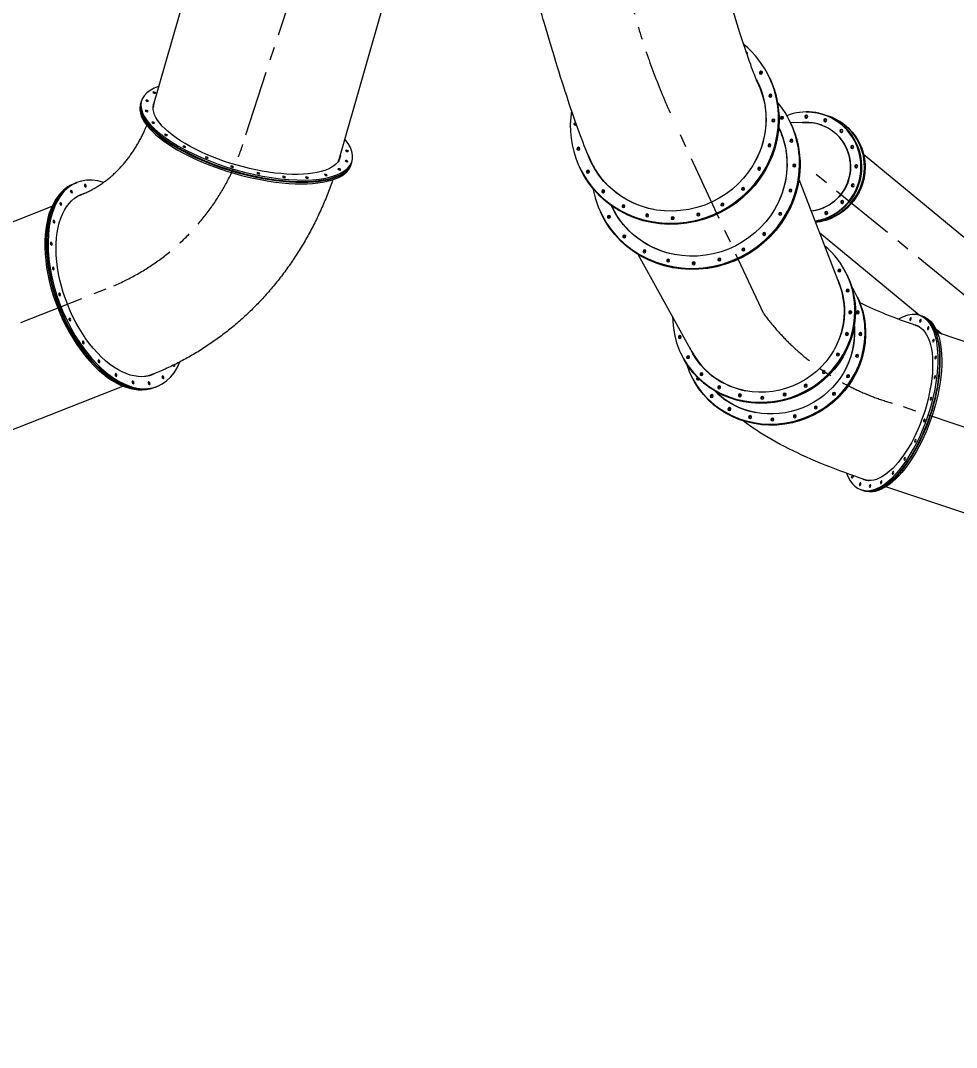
# Model space of a CAD drawing. Header units: inches. Extents: x -350577 to -266477, y -437959 to -377535.
# Drawn here: x -333946 to -329497, y -416362 to -411483 of the extents above; entities that cross this region are included whole.
import ezdxf

# ---------------------------------------------------------------- set-up
doc = ezdxf.new("R2010")
doc.units = ezdxf.units.IN
doc.header["$MEASUREMENT"] = 0
doc.linetypes.add('CENTER', pattern=[2, 1.25, -0.25, 0.25, -0.25])
doc.layers.add('CENTER       (itatec)', color=4, linetype='CENTER', lineweight=9)
doc.layers.add('ORGINAL (itatec)', color=3, linetype='Continuous', lineweight=9)
doc.styles.add('Geniso', font='geniso.shx', dxfattribs={"oblique": 15})
doc.dimstyles.new('scale 1b100', dxfattribs={"dimscale": 100, "dimtxt": 3, "dimasz": 2.5, "dimexe": 1, "dimexo": 1, "dimgap": 1, "dimtad": 1, "dimdec": 0, "dimzin": 0, "dimdsep": 46, "dimtxsty": 'Geniso', "dimcen": 0, "dimclrd": 1, "dimclre": 1, "dimclrt": 7, "dimadec": 0, "dimazin": 0, "dimtfac": 1, "dimtdec": 0, "dimtmove": 0, "dimatfit": 3, "dimfxl": 0.75, "dimtolj": 1, "dimtzin": 0, "dimarcsym": 0})

# ---------------------------------------------------------------- blocks, each defined once
blk = doc.blocks.new('*D32')
at = {"layer": 'Defpoints', "color": 0, "transparency": 16777216}
for p in [(-331896.3, -404294), (-322053.8, -404305.8), (-322053.8, -411835.7)]:
    blk.add_point(p, dxfattribs=at)
at = {"layer": 'ORGINAL (itatec)', "color": 1, "lineweight": -2, "transparency": 16777216}
for p, q in [((-322053.8, -411735.7), (-322053.8, -404205.8)), ((-331646.3, -404305.8), (-322303.8, -404305.8)), ((-331896.3, -404394), (-331896.3, -404405.8))]:
    blk.add_line(p, q, dxfattribs=at)
at = {"layer": 'ORGINAL (itatec)', "color": 1, "transparency": 16777216}
for points in [[(-331646.3, -404264.2), (-331646.3, -404347.5), (-331896.3, -404305.8)], [(-322303.8, -404264.2), (-322303.8, -404347.5), (-322053.8, -404305.8)]]:
    blk.add_solid(points, dxfattribs=at)
at = {"layer": 'ORGINAL (itatec)', "color": 7, "transparency": 16777216, "insert": (-326975, -404055.7), "char_height": 300, "attachment_point": 5, "style": 'Geniso'}
blk.add_mtext('\\A1;9842', dxfattribs=at)
blk = doc.blocks.new('*D33')
at = {"layer": 'Defpoints', "color": 0, "transparency": 16777216}
for p in [(-345505.2, -404305.8), (-331896.3, -404294), (-345505.2, -416275.9)]:
    blk.add_point(p, dxfattribs=at)
at = {"layer": 'ORGINAL (itatec)', "color": 1, "lineweight": -2, "transparency": 16777216}
for p, q in [((-345505.2, -416175.9), (-345505.2, -404205.8)), ((-332146.3, -404305.8), (-345255.2, -404305.8)), ((-331896.3, -404394), (-331896.3, -404405.8))]:
    blk.add_line(p, q, dxfattribs=at)
at = {"layer": 'ORGINAL (itatec)', "color": 1, "transparency": 16777216}
for points in [[(-345255.2, -404264.2), (-345255.2, -404347.5), (-345505.2, -404305.8)], [(-332146.3, -404264.2), (-332146.3, -404347.5), (-331896.3, -404305.8)]]:
    blk.add_solid(points, dxfattribs=at)
at = {"layer": 'ORGINAL (itatec)', "color": 7, "transparency": 16777216, "insert": (-338700.7, -404055.8), "char_height": 300, "attachment_point": 5, "style": 'Geniso'}
blk.add_mtext('\\A1;13609', dxfattribs=at)

msp = doc.modelspace()

# ---------------------------------------------------------------- linework, layer by layer
at = {"layer": 'CENTER       (itatec)', "ltscale": 250}
for points in [[(-322053.8, -413045.7), (-323898.2, -414879.7, -0.283227), (-324591.6, -415042.5), (-329801, -413301.1, -0.165199), (-330412.7, -412876.2), (-330834.8, -411971.3, -0.063159), (-331098.8, -411148.3), (-331896.3, -409035.5), (-331896.3, -404294)], [(-333501.9, -412742.7, 0.228735), (-332875.2, -412025.3), (-331896.3, -409035.5)], [(-342155.6, -423175.9), (-339934.4, -415558.3), (-339934.4, -415558.3, -0.284093), (-339527.4, -415117.4), (-333501.9, -412742.7)]]:
    msp.add_lwpolyline(points, format="xyb", dxfattribs=at)
msp.add_lwpolyline([(-328789.3, -413098.5), (-329436.8, -412806.8), (-330207, -412177.8)], dxfattribs=at)
at = {"layer": 'ORGINAL (itatec)'}
for p, q in [((-333313.1, -411885.3), (-332855.6, -410284)), ((-332429.2, -412136.7), (-331972, -410536.4)), ((-330428.5, -411806.3), (-330438.4, -411785)), ((-330385.1, -411754.9), (-330384.1, -411757.1)), ((-330383.6, -411758.2), (-330382.6, -411760.3)), ((-333375.7, -411882.4), (-333373.7, -411875.2)), ((-333372.6, -411871.6), (-333370.6, -411864.5)), ((-330211, -411916.8), (-330209.5, -411916.8)), ((-330208.8, -411916.8), (-330207.4, -411916.8)), ((-330339.9, -411996), (-330341.4, -411992.8)), ((-330209.6, -411967.8), (-330285.4, -411968.7)), ((-330285.2, -411969.2), (-330284.2, -411971.3)), ((-330283.7, -411972.4), (-330282.6, -411974.6)), ((-330025.4, -411981.3), (-330024.1, -411982.3)), ((-330023.5, -411982.9), (-330022.2, -411983.9)), ((-330321.2, -412041.5), (-330327.8, -412024.2)), ((-329302.9, -412645), (-329937.8, -412119.9)), ((-332374.7, -412168.3), (-332372.7, -412161.2)), ((-332371.7, -412157.6), (-332369.6, -412150.4)), ((-331289.5, -412176.8), (-331288.5, -412179)), ((-331288, -412180.1), (-331287, -412182.3)), ((-331222.3, -412176.7), (-331232.2, -412155.4)), ((-330268.2, -412178.5), (-330270.2, -412173.3)), ((-330053, -412736.1), (-330245.1, -412238.4)), ((-333692.8, -412258.5), (-333686.6, -412256.1)), ((-333683.5, -412254.8), (-333677.3, -412252.4)), ((-333670.5, -412315.3), (-333667.4, -412314.1)), ((-336428, -413402.6), (-333796.1, -412364.8)), ((-331133.8, -412366.4), (-331135.3, -412363.2)), ((-331189.6, -412391.1), (-331188.6, -412393.3)), ((-331188.1, -412394.3), (-331187.1, -412396.5)), ((-331111.1, -412410), (-331120, -412393.8)), ((-329674.6, -412882.7), (-330147.3, -412491.7)), ((-330751.1, -413061.8), (-331009, -412594.7)), ((-330051.6, -412737), (-330057.3, -412724.9)), ((-330016.6, -412691.4), (-330015.6, -412693.6)), ((-330015.1, -412694.7), (-330014.1, -412696.8)), ((-329968.3, -412794.9), (-329967.3, -412797.1)), ((-329966.8, -412798.2), (-329965.8, -412800.3)), ((-329672.7, -412883.3), (-329665.9, -412885.5)), ((-329662.5, -412886.7), (-329655.7, -412889)), ((-329570.6, -412968.6), (-329594.3, -412949.1)), ((-328594.9, -413297.3), (-329587.1, -412965.6)), ((-330808.7, -413060.9), (-330807.7, -413063.1)), ((-330807.2, -413064.2), (-330806.1, -413066.3)), ((-330751.2, -413063.4), (-330756.9, -413051.3)), ((-333333.4, -413170.2), (-333330.7, -413169.1)), ((-330760.4, -413164.4), (-330759.4, -413166.6)), ((-330758.9, -413167.7), (-330757.8, -413169.9)), ((-336091.2, -414257.7), (-333459, -413219.7)), ((-333310.9, -413226.9), (-333304.7, -413224.5)), ((-333301.6, -413223.3), (-333295.4, -413220.8)), ((-328839.7, -414029.5), (-329831.8, -413697.8)), ((-329949.8, -413712.2), (-329943, -413714.5)), ((-329939.6, -413715.6), (-329932.7, -413717.9))]:
    msp.add_line(p, q, dxfattribs=at)
for centre, major_axis, ratio, start_param, end_param in [((-330837.3, -411965.9), (452.2, 211), 0.954186, -0.436523, 0.424162), ((-330498, -411639.6), (6.34, 2.96), 0.954186, 0.180162, 0.788991), ((-330496.5, -411642.9), (-6.34, -2.96), 0.954186, -2.677098, -2.283364), ((-330425, -411732.8), (6.34, 2.96), 0.954186, 0.180162, 2.961431), ((-330423.5, -411736), (-6.34, -2.96), 0.954186, -2.677098, -0.464495), ((-332870.1, -412007.5), (-500.5, 143), 0.368216, -0.488997, 3.63059), ((-330836.3, -411968), (397.8, 185.6), 0.954186, 0.002857, 0.047559), ((-330834.8, -411971.3), (397.8, 185.6), 0.954186, 0.007143, 0.051408), ((-330835.3, -411970.2), (396.9, 185.2), 0.954186, 0, 0.004296), ((-330835.3, -411970.2), (396.9, 185.2), 0.954186, -0.195046, 0), ((-330737.4, -412180.1), (-452.2, -211), 0.954186, -2.645642, -2.641954), ((-330835.8, -411969.1), (452.2, 211), 0.954186, -0.436523, 0.001257), ((-330380.1, -411841.9), (6.34, 2.96), 0.954186, 0.180162, 2.961431), ((-330378.6, -411845.2), (-6.34, -2.96), 0.954186, -2.677098, -0.464495), ((-330737.4, -412180.1), (452.2, 211), 0.954186, 0.328646, 0.336261), ((-332875.2, -412025.3), (-500.5, 143), 0.368216, 0, 3.141593), ((-332872.2, -412014.6), (-500.5, 143), 0.368216, 0, 3.141593), ((-332873.2, -412018.2), (-500.5, 143), 0.368216, -0.009702, 3.151295), ((-332871.1, -412011), (-442, 125.6), 0.371662, -0.000514, 0.070827), ((-332874.2, -412021.8), (-442, 125.6), 0.371662, -0.033185, -0.022034), ((-330737.4, -412180.1), (452.2, 211), 0.954186, -0.436523, 0.244412), ((-330837.3, -411965.9), (-452.2, -211), 0.954186, -0.570875, 2.70507), ((-330325.1, -411947), (6.34, 2.96), 0.954186, 0.180162, 2.961431), ((-330323.6, -411950.3), (-6.34, -2.96), 0.954186, -2.677098, -0.464495), ((-330207.7, -412177.8), (3.3, -261), 0.983733, -2.695317, -2.657252), ((-330207.7, -412177.8), (-3.3, 261), 0.983733, -1.571435, 0.366422), ((-330209.1, -411939.3), (-0.09, 7), 0.983733, 0.104537, 3.037056), ((-330206.9, -411939.3), (-0.09, 7), 0.983733, 0.263919, 2.877674), ((-330205.5, -412177.8), (-3.3, 261), 0.983733, -1.571435, 0.001399), ((-330119.1, -411956.4), (-0.09, 7), 0.983733, 0.104537, 3.037056), ((-330117, -411956.3), (-0.09, 7), 0.983733, 0.263919, 2.877674), ((-330191.7, -412182.4), (166.3, 201.1), 0.979025, -0.879771, 0.360142), ((-331306.4, -411976.4), (-6.34, -2.96), 0.954186, -2.045587, -0.180162), ((-331304.9, -411979.6), (-6.34, -2.96), 0.954186, -1.993077, -0.464495), ((-330835.8, -411969.1), (-452.2, -211), 0.954186, -0.001257, 2.70507), ((-330366.2, -411959.7), (6.34, 2.96), 0.954186, 0.180162, 2.961431), ((-330364.7, -411963), (-6.34, -2.96), 0.954186, -2.677098, -0.464495), ((-330736.4, -412182.3), (397.8, 185.6), 0.954186, 0.002857, 0.015221), ((-330734.9, -412185.5), (397.8, 185.6), 0.954186, 0.007143, 0.023498), ((-330735.9, -412183.4), (452.2, 211), 0.954186, -0.436523, 0.001257), ((-330206.2, -412177.8), (-2.7, 211), 0.983733, 0.003462, 0.097397), ((-330204.1, -412177.7), (-2.7, 211), 0.983733, 0.008654, 0.097397), ((-330207, -412177.8), (-2.6, 210), 0.983733, -0.691663, 0), ((-330204.8, -412177.8), (-2.6, 210), 0.983733, -0.3428, 0.005217), ((-330189.8, -412184), (166.3, 201.1), 0.979025, -0.879771, 0.001595), ((-330207, -412177.8), (2.6, -210), 0.983733, 0.080112, 2.449929), ((-330042.4, -412007.2), (-0.09, 7), 0.983733, 0.104537, 3.037056), ((-330040.2, -412007.1), (-0.09, 7), 0.983733, 0.263919, 2.877674), ((-331292.6, -412094.1), (6.34, 2.96), 0.954186, 0.180162, 2.961431), ((-331291.1, -412097.4), (-6.34, -2.96), 0.954186, -2.677098, -0.464495), ((-330384.4, -412078.1), (6.34, 2.96), 0.954186, 0.180162, 2.961431), ((-330382.9, -412081.3), (-6.34, -2.96), 0.954186, -2.677098, -0.464495), ((-330280.1, -412056.2), (6.34, 2.96), 0.954186, 0.180162, 2.961431), ((-330278.6, -412059.4), (-6.34, -2.96), 0.954186, -2.677098, -0.464495), ((-329990.6, -412083.9), (-0.09, 7), 0.983733, 0.104537, 3.037056), ((-329988.4, -412083.9), (-0.09, 7), 0.983733, 0.263919, 2.877674), ((-332871.1, -412011), (442, -125.6), 0.371662, -0.101465, -0.000514), ((-332874.2, -412021.8), (442, -125.6), 0.371662, 0.015966, 0.032156), ((-330836.3, -411968), (-397.8, -185.6), 0.954186, -0.082256, -0.002857), ((-330834.8, -411971.3), (-397.8, -185.6), 0.954186, -0.078434, -0.007143), ((-330835.3, -411970.2), (-396.9, -185.2), 0.954186, -0.004296, 0.195046), ((-330737.4, -412180.1), (-452.2, -211), 0.954186, -0.499639, -0.495951), ((-330737.4, -412180.1), (-452.2, -211), 0.954186, -0.244412, 2.70507), ((-330735.9, -412183.4), (-452.2, -211), 0.954186, -0.001257, 2.70507), ((-330433.4, -412188.9), (6.34, 2.96), 0.954186, 0.180162, 2.961431), ((-330431.8, -412192.2), (-6.34, -2.96), 0.954186, -2.677098, -0.464495), ((-330266.3, -412174), (6.34, 2.96), 0.954186, 0.180162, 2.961431), ((-330264.7, -412177.2), (-6.34, -2.96), 0.954186, -2.677098, -0.464495), ((-330207.7, -412177.8), (3.3, -261), 0.983733, 0.1388, 1.570158), ((-330205.5, -412177.8), (3.3, -261), 0.983733, 0.130741, 1.570158), ((-330191.7, -412182.4), (166.3, 201.1), 0.979025, -2.345906, -0.879771), ((-330189.8, -412184), (166.3, 201.1), 0.979025, -2.350693, -0.879771), ((-329971.6, -412175), (-0.09, 7), 0.983733, 0.104537, 3.037056), ((-329969.5, -412174.9), (-0.09, 7), 0.983733, 0.263919, 2.877674), ((-333486.4, -412736.6), (-190.9, 484.2), 0.552442, -0.42215, 3.660928), ((-331247.6, -412203.3), (6.34, 2.96), 0.954186, 0.180162, 2.961431), ((-331246.1, -412206.6), (-6.34, -2.96), 0.954186, -2.677098, -0.464495), ((-333501.9, -412742.7), (-190.9, 484.2), 0.552442, 0, 3.141593), ((-333492.6, -412739), (-190.9, 484.2), 0.552442, 0, 3.141593), ((-333495.7, -412740.3), (-190.9, 484.2), 0.552442, -0.005798, 3.14739), ((-333644.2, -412269.7), (-2.57, 6.51), 0.552442, -1.946389, -1.039597), ((-333644.2, -412269.7), (-2.57, 6.51), 0.552442, -2.101995, -1.946389), ((-331174.6, -412296.5), (6.34, 2.96), 0.954186, 0.180162, 2.961431), ((-330509.8, -412284.7), (6.34, 2.96), 0.954186, 0.180162, 2.961431), ((-330508.3, -412288), (-6.34, -2.96), 0.954186, -2.677098, -0.464495), ((-330284.4, -412292.3), (6.34, 2.96), 0.954186, 0.180162, 2.961431), ((-330282.9, -412295.6), (-6.34, -2.96), 0.954186, -2.677098, -0.464495), ((-329988.4, -412266.4), (-0.09, 7), 0.983733, 0.104537, 3.037056), ((-329986.2, -412266.4), (-0.09, 7), 0.983733, 0.263919, 2.877674), ((-333709.9, -412297.9), (-2.57, 6.51), 0.552442, -1.946389, -1.039597), ((-333709.9, -412297.9), (-2.57, 6.51), 0.552442, -2.101995, -1.946389), ((-333499.1, -412741.6), (-168.3, 427.6), 0.555686, -0.019898, 0.014699), ((-331192.6, -412308.4), (-6.34, -2.96), 0.954186, -0.440369, -0.180162), ((-331191.1, -412311.6), (-6.34, -2.96), 0.954186, -0.66453, -0.464495), ((-331173.1, -412299.7), (-6.34, -2.96), 0.954186, -2.677098, -0.464495), ((-330038.3, -412344.4), (-0.09, 7), 0.983733, 0.104537, 3.037056), ((-330036.2, -412344.4), (-0.09, 7), 0.983733, 0.263919, 2.877674), ((-333760.7, -412356.3), (-2.57, 6.51), 0.552442, -1.946389, -1.039597), ((-333760.7, -412356.3), (-2.57, 6.51), 0.552442, -2.101995, -1.946389), ((-330736.4, -412182.3), (-397.8, -185.6), 0.954186, -0.015221, -0.002857), ((-330734.9, -412185.5), (-397.8, -185.6), 0.954186, -0.023498, -0.007143), ((-331078.6, -412367.3), (6.34, 2.96), 0.954186, 0.180162, 2.961431), ((-331077.1, -412370.5), (-6.34, -2.96), 0.954186, -2.677098, -0.464495), ((-330608.5, -412358.9), (6.34, 2.96), 0.954186, 0.180162, 2.961431), ((-330607, -412362.2), (-6.34, -2.96), 0.954186, -2.677098, -0.464495), ((-330204.8, -412177.8), (2.6, -210), 0.983733, 0.069937, 0.3428), ((-333793.3, -412440.7), (-2.57, 6.51), 0.552442, -1.946389, -1.039597), ((-331147.7, -412417.6), (6.34, 2.96), 0.954186, 0.180162, 2.961431), ((-331146.1, -412420.8), (-6.34, -2.96), 0.954186, -2.677098, -0.464495), ((-330966, -412410.8), (6.34, 2.96), 0.954186, 0.180162, 2.961431), ((-330964.5, -412414.1), (-6.34, -2.96), 0.954186, -2.677098, -0.464495), ((-330844.6, -412424.2), (6.34, 2.96), 0.954186, 0.180162, 2.961431), ((-330843.1, -412427.5), (-6.34, -2.96), 0.954186, -2.677098, -0.464495), ((-330722.7, -412406.5), (6.34, 2.96), 0.954186, 0.180162, 2.961431), ((-330721.2, -412409.8), (-6.34, -2.96), 0.954186, -2.677098, -0.464495), ((-330333.4, -412403.2), (6.34, 2.96), 0.954186, 0.180162, 2.961431), ((-330331.9, -412406.4), (-6.34, -2.96), 0.954186, -2.677098, -0.464495), ((-330113.8, -412397), (-0.09, 7), 0.983733, 0.104537, 3.037056), ((-330111.7, -412397), (-0.09, 7), 0.983733, 0.263919, 2.877674), ((-330102.6, -412401), (-4.46, -5.39), 0.979025, -1.451639, -0.903523), ((-333793.3, -412440.7), (-2.57, 6.51), 0.552442, -2.101995, -1.946389), ((-331074.7, -412510.7), (6.34, 2.96), 0.954186, 0.180162, 2.961431), ((-331073.2, -412514), (-6.34, -2.96), 0.954186, -2.677098, -0.464495), ((-330409.8, -412499), (6.34, 2.96), 0.954186, 0.180162, 2.961431), ((-330408.3, -412502.2), (-6.34, -2.96), 0.954186, -2.677098, -0.464495), ((-333805.4, -412545.4), (-2.57, 6.51), 0.552442, -1.946389, -1.039597), ((-333805.4, -412545.4), (-2.57, 6.51), 0.552442, -2.101995, -1.946389), ((-330978.6, -412581.5), (6.34, 2.96), 0.954186, 0.180162, 2.961431), ((-330977.1, -412584.8), (-6.34, -2.96), 0.954186, -2.677098, -0.464495), ((-330508.5, -412573.2), (6.34, 2.96), 0.954186, 0.180162, 2.961431), ((-330507, -412576.4), (-6.34, -2.96), 0.954186, -2.677098, -0.464495), ((-330412.7, -412876.2), (396, 184.8), 0.954186, -0.436523, 0.422605), ((-330866.1, -412625.1), (6.34, 2.96), 0.954186, 0.180162, 2.961431), ((-330864.6, -412628.3), (-6.34, -2.96), 0.954186, -2.677098, -0.464495), ((-330744.7, -412638.5), (6.34, 2.96), 0.954186, 0.180162, 2.961431), ((-330622.7, -412620.8), (6.34, 2.96), 0.954186, 0.180162, 2.961431), ((-330621.2, -412624), (-6.34, -2.96), 0.954186, -2.677098, -0.464495), ((-330115.8, -412591.1), (6.34, 2.96), 0.954186, 0.180162, 0.349768), ((-333796.1, -412663.4), (-2.57, 6.51), 0.552442, -1.946389, -1.039597), ((-333796.1, -412663.4), (-2.57, 6.51), 0.552442, -2.101995, -1.946389), ((-330743.2, -412641.7), (-6.34, -2.96), 0.954186, -2.677098, -0.464495), ((-330052, -412672.6), (6.34, 2.96), 0.954186, 0.180162, 2.961431), ((-330050.5, -412675.8), (-6.34, -2.96), 0.954186, -2.677098, -0.464495), ((-330364.4, -412979.7), (396, 184.8), 0.954186, 0.348204, 0.362561), ((-330411.6, -412878.3), (350.7, 163.6), 0.954186, 0.003241, 0.009826), ((-330410.1, -412881.6), (350.7, 163.6), 0.954186, 0.008103, 0.017845), ((-330410.6, -412880.5), (349.8, 163.2), 0.954186, -0.195645, -0.029526), ((-330411.1, -412879.4), (396, 184.8), 0.954186, -0.436523, 0.001435), ((-330412.1, -412877.2), (349.8, 163.2), 0.954186, -0.921737, -0.064949), ((-330412.1, -412877.2), (349.8, 163.2), 0.954186, -0.921737, -0.064949), ((-330012.7, -412768.1), (6.34, 2.96), 0.954186, 0.180162, 2.961431), ((-330011.1, -412771.3), (-6.34, -2.96), 0.954186, -2.677098, -0.464495), ((-330364.4, -412979.7), (396, 184.8), 0.954186, -0.436523, 0.130172), ((-333766.2, -412786.5), (-2.57, 6.51), 0.552442, -1.946389, -1.039597), ((-333766.2, -412786.5), (-2.57, 6.51), 0.552442, -2.101995, -1.946389), ((-330362.8, -412982.9), (396, 184.8), 0.954186, -0.436523, 0.001435), ((-330412.7, -412876.2), (-396, -184.8), 0.954186, -0.422605, 2.70507), ((-330411.1, -412879.4), (-396, -184.8), 0.954186, -0.001435, 2.70507), ((-330000.5, -412871.1), (6.34, 2.96), 0.954186, 0.180162, 2.961431), ((-329999, -412874.3), (-6.34, -2.96), 0.954186, -2.677098, -0.464495), ((-330363.8, -412980.8), (349.8, 163.2), 0.954186, -0.150478, -0.148573), ((-329964.4, -412871.6), (6.34, 2.96), 0.954186, 0.180162, 2.961431), ((-329962.8, -412874.8), (-6.34, -2.96), 0.954186, -2.677098, -0.464495), ((-329811.3, -413297.7), (138.5, 414.5), 0.436018, -1.117799, 0.480629), ((-329437.4, -412806.3), (-166.3, -201.1), 0.979025, -0.635799, -0.60135), ((-333717.6, -412906.3), (-2.57, 6.51), 0.552442, -1.946389, -1.039597), ((-333717.6, -412906.3), (-2.57, 6.51), 0.552442, -2.101995, -1.946389), ((-329801, -413301.1), (138.5, 414.5), 0.436018, -1.117799, 0.009446), ((-330364.4, -412979.7), (-396, -184.8), 0.954186, -0.130172, 2.70507), ((-330363.8, -412980.8), (349.8, 163.2), 0.954186, -0.921737, -0.331451), ((-330016.4, -412974.5), (6.34, 2.96), 0.954186, 0.180162, 2.961431), ((-330014.9, -412977.8), (-6.34, -2.96), 0.954186, -2.677098, -0.464495), ((-329952.2, -412974.6), (6.34, 2.96), 0.954186, 0.180162, 2.961431), ((-329950.7, -412977.8), (-6.34, -2.96), 0.954186, -2.677098, -0.464495), ((-329804.4, -413300), (122.7, 367), 0.436018, 0.021335, 0.071472), ((-329807.9, -413298.9), (122.4, 366.1), 0.436018, -0.110814, 0), ((-329794.2, -413303.4), (122.7, 367), 0.436018, 0.053359, 0.072973), ((-329797.6, -413302.3), (122.4, 366.1), 0.436018, 0.012457, 0.032088), ((-329436.1, -412807.3), (-134.5, -162.6), 0.979025, -0.097397, -0.003945), ((-329434.3, -412808.9), (-134.5, -162.6), 0.979025, -0.097397, -0.009863), ((-333653.7, -413014.8), (-2.57, 6.51), 0.552442, -1.946389, -1.039597), ((-333653.7, -413014.8), (-2.57, 6.51), 0.552442, -2.101995, -1.946389), ((-330810.6, -412988.6), (6.34, 2.96), 0.954186, 0.180162, 2.961431), ((-330809.1, -412991.9), (-6.34, -2.96), 0.954186, -2.677098, -0.464495), ((-330362.8, -412982.9), (-396, -184.8), 0.954186, -0.001435, 2.70507), ((-330411.6, -412878.3), (-350.7, -163.6), 0.954186, -0.009826, -0.003241), ((-330410.1, -412881.6), (-350.7, -163.6), 0.954186, -0.017845, -0.008103), ((-330410.6, -412880.5), (-349.8, -163.2), 0.954186, 0.029526, 0.195645), ((-330412.1, -412877.2), (-349.8, -163.2), 0.954186, 0.064949, 0.921737), ((-330412.1, -412877.2), (-349.8, -163.2), 0.954186, 0.064949, 0.921737), ((-330059.3, -413071.5), (6.34, 2.96), 0.954186, 0.180162, 2.961431), ((-330057.7, -413074.7), (-6.34, -2.96), 0.954186, -2.677098, -0.464495), ((-329968.1, -413078.1), (6.34, 2.96), 0.954186, 0.180162, 2.961431), ((-333578.8, -413104.5), (-2.57, 6.51), 0.552442, -1.946389, -1.039597), ((-333578.8, -413104.5), (-2.57, 6.51), 0.552442, -2.101995, -1.946389), ((-330771.3, -413084.1), (6.34, 2.96), 0.954186, 0.180162, 2.961431), ((-330769.8, -413087.3), (-6.34, -2.96), 0.954186, -2.677098, -0.464495), ((-329966.6, -413081.3), (-6.34, -2.96), 0.954186, -2.677098, -0.464495), ((-333498, -413169.3), (-2.57, 6.51), 0.552442, -1.946389, -1.039597), ((-333499.1, -412741.6), (168.3, -427.6), 0.555686, -0.012353, 0), ((-333499.1, -412741.6), (168.3, -427.6), 0.555686, 0, 0.020516), ((-333224.4, -413121.8), (-2.57, 6.51), 0.552442, -1.946389, -1.676385), ((-333224.4, -413121.8), (-2.57, 6.51), 0.552442, -2.101995, -1.946389), ((-330707.5, -413165.5), (6.34, 2.96), 0.954186, 0.180162, 2.961431), ((-330706, -413168.8), (-6.34, -2.96), 0.954186, -2.677098, -0.464495), ((-330362.3, -412984), (-349.8, -163.2), 0.954186, 0.045168, 0.058486), ((-330363.8, -412980.8), (-349.8, -163.2), 0.954186, 0.055286, 0.067795), ((-330126.1, -413155.3), (6.34, 2.96), 0.954186, 0.180162, 2.961431), ((-330124.6, -413158.5), (-6.34, -2.96), 0.954186, -2.677098, -0.464495), ((-330011, -413175), (6.34, 2.96), 0.954186, 0.180162, 2.961431), ((-333498, -413169.3), (-2.57, 6.51), 0.552442, -2.101995, -1.946389), ((-333416.9, -413204.7), (-2.57, 6.51), 0.552442, -1.946389, -1.039597), ((-333416.9, -413204.7), (-2.57, 6.51), 0.552442, -2.101995, -1.946389), ((-333340.9, -413208.4), (-2.57, 6.51), 0.552442, -1.946389, -1.039597), ((-333340.9, -413208.4), (-2.57, 6.51), 0.552442, -2.101995, -1.946389), ((-333275.2, -413180.2), (-2.57, 6.51), 0.552442, -1.946389, -1.039597), ((-333275.2, -413180.2), (-2.57, 6.51), 0.552442, -2.101995, -1.946389), ((-330723, -413187.6), (-6.34, -2.96), 0.954186, -1.671152, -0.180162), ((-330721.5, -413190.9), (-6.34, -2.96), 0.954186, -1.883762, -0.464495), ((-330212.4, -413220.2), (6.34, 2.96), 0.954186, 0.180162, 2.961431), ((-330210.9, -413223.4), (-6.34, -2.96), 0.954186, -2.677098, -0.464495), ((-329811.3, -413297.7), (-138.5, -414.5), 0.436018, -0.493849, 2.023793), ((-330009.4, -413178.3), (-6.34, -2.96), 0.954186, -2.677098, -0.464495), ((-329801, -413301.1), (-138.5, -414.5), 0.436018, -0.009446, 2.023793), ((-330659.2, -413269.1), (6.34, 2.96), 0.954186, 0.180162, 2.961431), ((-330657.7, -413272.3), (-6.34, -2.96), 0.954186, -2.677098, -0.464495), ((-330363.8, -412980.8), (-349.8, -163.2), 0.954186, 0.331451, 0.921737), ((-330623.5, -413227.4), (6.34, 2.96), 0.954186, 0.180162, 2.961431), ((-330622, -413230.7), (-6.34, -2.96), 0.954186, -2.677098, -0.464495), ((-330525.1, -413265.5), (6.34, 2.96), 0.954186, 0.180162, 2.961431), ((-330523.6, -413268.8), (-6.34, -2.96), 0.954186, -2.677098, -0.464495), ((-330312.3, -413261.8), (6.34, 2.96), 0.954186, 0.180162, 2.961431), ((-330310.7, -413265), (-6.34, -2.96), 0.954186, -2.677098, -0.464495), ((-330077.8, -413258.8), (6.34, 2.96), 0.954186, 0.180162, 2.961431), ((-330076.3, -413262), (-6.34, -2.96), 0.954186, -2.677098, -0.464495), ((-330418.9, -413277.2), (6.34, 2.96), 0.954186, 0.180162, 2.961431), ((-330417.4, -413280.5), (-6.34, -2.96), 0.954186, -2.677098, -0.464495), ((-330575.2, -413331), (6.34, 2.96), 0.954186, 0.180162, 2.961431), ((-330573.7, -413334.2), (-6.34, -2.96), 0.954186, -2.677098, -0.464495), ((-330476.8, -413369.1), (6.34, 2.96), 0.954186, 0.180162, 2.961431), ((-330264, -413365.3), (6.34, 2.96), 0.954186, 0.180162, 2.961431), ((-330262.4, -413368.5), (-6.34, -2.96), 0.954186, -2.677098, -0.464495), ((-330164.1, -413323.7), (6.34, 2.96), 0.954186, 0.180162, 2.961431), ((-330162.6, -413326.9), (-6.34, -2.96), 0.954186, -2.677098, -0.464495), ((-330475.3, -413372.3), (-6.34, -2.96), 0.954186, -2.677098, -0.464495), ((-330370.6, -413380.8), (6.34, 2.96), 0.954186, 0.180162, 2.961431), ((-330369.1, -413384), (-6.34, -2.96), 0.954186, -2.677098, -0.464495), ((-329804.4, -413300), (-122.7, -367), 0.436018, -0.072256, -0.021335), ((-329807.9, -413298.9), (-122.4, -366.1), 0.436018, 0, 0.110813), ((-329794.2, -413303.4), (-122.7, -367), 0.436018, -0.072973, -0.053359), ((-329797.6, -413302.3), (-122.4, -366.1), 0.436018, -0.032088, -0.012457)]:
    msp.add_ellipse(centre, major_axis=major_axis, ratio=ratio, start_param=start_param, end_param=end_param, dxfattribs=at)
at = {"layer": 'ORGINAL (itatec)', "extrusion": (0, 0, -1)}
for centre, major_axis, ratio, start_param, end_param in [((-330499, -411637.4), (6.34, 2.96), 0.954186, -0.74037, 0.436523), ((-330497.5, -411640.7), (6.34, 2.96), 0.954186, -0.812524, -0.272129), ((-330499, -411637.4), (-6.34, -2.96), 0.954186, -2.70507, -2.195406), ((-330426, -411730.6), (6.34, 2.96), 0.954186, -5.846662609620976, 0.4365226975586096), ((-330424.5, -411733.8), (-6.34, -2.96), 0.954186, 0.272129, 2.869464), ((-330836.8, -411967), (396.9, 185.2), 0.954186, 0, 0.921853), ((-330837.3, -411965.9), (397.8, 185.6), 0.954186, -0.044828, 0.436523), ((-330835.8, -411969.1), (397.8, 185.6), 0.954186, -0.048875, -0.004286), ((-330836.3, -411968), (452.2, 211), 0.954186, 0, 0.436523), ((-330834.8, -411971.3), (452.2, 211), 0.954186, 0, 0.436523), ((-333309.8, -411825.1), (-6.73, 1.92), 0.368216, -3.885286731282051, 2.397898575897536), ((-330381.1, -411839.8), (6.34, 2.96), 0.954186, -5.846662609620976, 0.4365226975586096), ((-330379.6, -411843), (-6.34, -2.96), 0.954186, 0.272129, 2.869464), ((-333344, -411864.1), (-6.73, 1.92), 0.368216, -3.885286731282051, 2.397898575897536), ((-332870.1, -412007.5), (442.8, -126.5), 0.368216, -0.065927, 3.207519), ((-332875.2, -412025.3), (-442.8, 126.5), 0.368216, 0.054859, 0.067953), ((-332873.2, -412018.2), (-442.8, 126.5), 0.368216, 0.032905, 0.065927), ((-332872.2, -412014.6), (-442.8, 126.5), 0.368216, 0.021934, 0.065927), ((-333346, -411912.9), (-6.73, 1.92), 0.368216, -3.885286731282051, 2.397898575897536), ((-330326.1, -411944.8), (6.34, 2.96), 0.954186, -5.846662609620976, 0.4365226975586096), ((-330324.6, -411948.1), (-6.34, -2.96), 0.954186, 0.272129, 2.869464), ((-330210.5, -411939.3), (-0.09, 7), 0.983733, -4.71175, 1.571435), ((-330208.4, -411939.3), (0.09, -7), 0.983733, 0.157166, 2.984427), ((-330206.2, -412177.8), (-3.3, 261), 0.983733, 0, 1.571435), ((-330204.1, -412177.7), (-3.3, 261), 0.983733, 0, 1.571435), ((-330120.5, -411956.4), (-0.09, 7), 0.983733, -4.71175, 1.571435), ((-330118.4, -411956.4), (0.09, -7), 0.983733, 0.157166, 2.984427), ((-333315.5, -411968.1), (-6.73, 1.92), 0.368216, -3.885286731282051, 2.397898575897536), ((-331307.5, -411974.2), (-6.34, -2.96), 0.954186, -1.899155, 2.081459), ((-331305.9, -411977.4), (-6.34, -2.96), 0.954186, 0.272129, 2.02792), ((-330836.3, -411968), (-452.2, -211), 0.954186, -2.70507, 0), ((-330834.8, -411971.3), (-452.2, -211), 0.954186, -2.70507, 0), ((-330837.3, -411965.9), (-397.8, -185.6), 0.954186, -2.70507, 0.085104), ((-330367.2, -411957.6), (6.34, 2.96), 0.954186, -5.846662609620976, 0.4365226975586101), ((-330365.7, -411960.8), (-6.34, -2.96), 0.954186, 0.272129, 2.869464), ((-330736.9, -412181.2), (396.9, 185.2), 0.954186, 0, 0.921853), ((-330737.4, -412180.1), (397.8, 185.6), 0.954186, -0.009635, 0.436523), ((-330735.9, -412183.4), (397.8, 185.6), 0.954186, -0.017994, -0.004286), ((-330735.4, -412184.4), (396.9, 185.2), 0.954186, -0.004273, 0), ((-330736.4, -412182.3), (452.2, 211), 0.954186, 0, 0.436523), ((-330734.9, -412185.5), (452.2, 211), 0.954186, 0, 0.436523), ((-330207.7, -412177.8), (-2.7, 211), 0.983733, -0.097397, 1.571435), ((-330205.5, -412177.8), (-2.7, 211), 0.983733, -0.097397, -0.005193), ((-330190.5, -412183.5), (166.3, 201.1), 0.979025, 0, 0.879771), ((-330188.6, -412185), (166.3, 201.1), 0.979025, 0, 0.879771), ((-333254.7, -412026), (-6.73, 1.92), 0.368216, -3.885286731282051, 2.397898575897536), ((-330735.4, -412184.4), (396.9, 185.2), 0.954186, 0, 0.19586), ((-330281.1, -412054), (6.34, 2.96), 0.954186, -5.846662609620976, 0.4365226975586096), ((-330043.8, -412007.2), (-0.09, 7), 0.983733, -4.71175, 1.571435), ((-330041.7, -412007.1), (0.09, -7), 0.983733, 0.157166, 2.984427), ((-333167.6, -412082.7), (-6.73, 1.92), 0.368216, -3.885286731282051, 2.397898575897536), ((-331293.6, -412092), (6.34, 2.96), 0.954186, -5.846662609620976, 0.4365226975586096), ((-331292.1, -412095.2), (-6.34, -2.96), 0.954186, 0.272129, 2.869464), ((-330385.4, -412075.9), (6.34, 2.96), 0.954186, -5.846662609620976, 0.4365226975586096), ((-330383.9, -412079.2), (-6.34, -2.96), 0.954186, 0.272129, 2.869464), ((-330279.6, -412057.3), (-6.34, -2.96), 0.954186, 0.272129, 2.869464), ((-329992, -412083.9), (-0.09, 7), 0.983733, -4.71175, 1.571435), ((-329989.9, -412083.9), (0.09, -7), 0.983733, 0.157166, 2.984427), ((-333060.3, -412134.2), (-6.73, 1.92), 0.368216, -3.885286731282051, 2.397898575897535), ((-332875.2, -412025.3), (442.8, -126.5), 0.368216, -0.069345, -0.054859), ((-332873.2, -412018.2), (442.8, -126.5), 0.368216, -0.065927, -0.032905), ((-332872.2, -412014.6), (442.8, -126.5), 0.368216, -0.065927, -0.021934), ((-332394.2, -412102), (-6.73, 1.92), 0.368216, -3.885286731282051, 2.397898575897535), ((-330835.8, -411969.1), (-397.8, -185.6), 0.954186, 0.004286, 0.08092), ((-332940, -412177.1), (-6.73, 1.92), 0.368216, -3.885286731282052, 2.397898575897535), ((-332430.4, -412189.8), (-6.73, 1.92), 0.368216, -3.885286731282052, 2.397898575897535), ((-332396.2, -412150.8), (-6.73, 1.92), 0.368216, -3.885286731282051, 2.397898575897535), ((-330836.8, -411967), (-396.9, -185.2), 0.954186, -0.921854, 0), ((-330736.4, -412182.3), (-452.2, -211), 0.954186, -2.70507, 0), ((-330734.9, -412185.5), (-452.2, -211), 0.954186, -2.70507, 0), ((-330737.4, -412180.1), (-397.8, -185.6), 0.954186, -2.70507, 0.009635), ((-330434.4, -412186.7), (6.34, 2.96), 0.954186, -5.846662609620976, 0.4365226975586096), ((-330432.8, -412190), (-6.34, -2.96), 0.954186, 0.272129, 2.869464), ((-330267.3, -412171.8), (6.34, 2.96), 0.954186, -5.846662609620976, 0.4365226975586101), ((-330265.7, -412175.1), (-6.34, -2.96), 0.954186, 0.272129, 2.869464), ((-330207.7, -412177.8), (2.7, -211), 0.983733, -1.570158, -0.084848), ((-330206.2, -412177.8), (3.3, -261), 0.983733, -1.570158, -0.133429), ((-330204.1, -412177.7), (3.3, -261), 0.983733, -1.570158, -0.125359), ((-330190.5, -412183.5), (-166.3, -201.1), 0.979025, -2.261821, -0.792496), ((-330188.6, -412185), (-166.3, -201.1), 0.979025, -2.261821, -0.787705), ((-329973.1, -412175), (-0.09, 7), 0.983733, -4.71175, 1.571435), ((-329970.9, -412175), (0.09, -7), 0.983733, 0.157166, 2.984427), ((-332815, -412208.4), (-6.73, 1.92), 0.368216, -3.885286731282051, 2.397898575897535), ((-332693.7, -412226), (-6.73, 1.92), 0.368216, -3.885286731282051, 2.397898575897535), ((-332584.4, -412228.7), (-6.73, 1.92), 0.368216, -3.885286731282052, 2.397898575897535), ((-332494.6, -412216.4), (-6.73, 1.92), 0.368216, -3.885286731282052, 2.397898575897535), ((-331248.6, -412201.2), (6.34, 2.96), 0.954186, -5.846662609620976, 0.4365226975586096), ((-331247.1, -412204.4), (-6.34, -2.96), 0.954186, 0.272129, 2.869464), ((-333703.7, -412295.5), (-2.57, 6.51), 0.552442, -4.336796, 1.946389), ((-333638, -412267.2), (-2.57, 6.51), 0.552442, -4.336796, 1.946389), ((-331175.6, -412294.3), (6.34, 2.96), 0.954186, -5.846662609620976, 0.4365226975586096), ((-331174.1, -412297.6), (-6.34, -2.96), 0.954186, 0.272129, 2.869464), ((-330510.8, -412282.5), (6.34, 2.96), 0.954186, -5.846662609620976, 0.4365226975586101), ((-330509.3, -412285.8), (-6.34, -2.96), 0.954186, 0.272129, 2.869464), ((-330285.4, -412290.2), (6.34, 2.96), 0.954186, -5.846662609620976, 0.4365226975586096), ((-330283.9, -412293.4), (-6.34, -2.96), 0.954186, 0.272129, 2.869464), ((-329989.8, -412266.5), (-0.09, 7), 0.983733, -4.71175, 1.571435), ((-329987.7, -412266.4), (0.09, -7), 0.983733, 0.157166, 2.984427), ((-333486.4, -412736.6), (168.9, -428.4), 0.552442, -0.071105, 3.196371), ((-333489.5, -412737.8), (-168.3, 427.6), 0.555686, -0.157279, -0.000467), ((-333501.9, -412742.7), (-168.9, 428.4), 0.552442, 0.032771, 0.065537), ((-333495.7, -412740.3), (-168.9, 428.4), 0.552442, 0.019661, 0.062876), ((-333492.6, -412739), (-168.9, 428.4), 0.552442, 0.013107, 0.060701), ((-331193.6, -412306.2), (-6.34, -2.96), 0.954186, -0.914679, 0.257677), ((-331192.1, -412309.5), (-6.34, -2.96), 0.954186, 0.272129, 0.519655), ((-330039.8, -412344.4), (-0.09, 7), 0.983733, -4.71175, 1.571435), ((-330037.6, -412344.4), (0.09, -7), 0.983733, 0.157166, 2.984427), ((-333754.5, -412353.8), (-2.57, 6.51), 0.552442, -4.336796, 1.946389), ((-330735.9, -412183.4), (-397.8, -185.6), 0.954186, 0.004286, 0.017994), ((-330736.9, -412181.2), (-396.9, -185.2), 0.954186, -0.921854, 0), ((-330735.4, -412184.4), (-396.9, -185.2), 0.954186, -0.195861, 0.004273), ((-331079.6, -412365.1), (6.34, 2.96), 0.954186, -5.846662609620976, 0.4365226975586096), ((-331078.1, -412368.3), (-6.34, -2.96), 0.954186, 0.272129, 2.869464), ((-330609.5, -412356.8), (6.34, 2.96), 0.954186, -5.846662609620976, 0.4365226975586096), ((-330608, -412360), (-6.34, -2.96), 0.954186, 0.272129, 2.869464), ((-330026.9, -412347.9), (4.46, 5.39), 0.979025, -2.263039, -1.742775), ((-333787.1, -412438.2), (-2.57, 6.51), 0.552442, -4.336796, 1.946389), ((-331148.7, -412415.4), (6.34, 2.96), 0.954186, -5.846662609620942, 0.4365226975586434), ((-331147.2, -412418.7), (-6.34, -2.96), 0.954186, 0.272129, 2.869464), ((-330967.1, -412408.6), (6.34, 2.96), 0.954186, -5.846662609620942, 0.4365226975586438), ((-330965.5, -412411.9), (-6.34, -2.96), 0.954186, 0.272129, 2.869464), ((-330845.7, -412422), (6.34, 2.96), 0.954186, -5.846662609620942, 0.4365226975586434), ((-330844.1, -412425.3), (-6.34, -2.96), 0.954186, 0.272129, 2.869464), ((-330723.7, -412404.3), (6.34, 2.96), 0.954186, -5.846662609620942, 0.4365226975586434), ((-330722.2, -412407.6), (-6.34, -2.96), 0.954186, 0.272129, 2.869464), ((-330334.4, -412401), (6.34, 2.96), 0.954186, -5.846662609620942, 0.4365226975586434), ((-330332.9, -412404.3), (-6.34, -2.96), 0.954186, 0.272129, 2.869464), ((-330115.3, -412397), (-0.09, 7), 0.983733, -4.71175, 1.571435), ((-330113.1, -412397), (0.09, -7), 0.983733, 0.157166, 2.984427), ((-330103.9, -412400), (4.46, 5.39), 0.979025, -2.563347, -1.468217), ((-331075.7, -412508.6), (6.34, 2.96), 0.954186, -5.846662609620942, 0.4365226975586434), ((-331074.2, -412511.8), (-6.34, -2.96), 0.954186, 0.272129, 2.869464), ((-330410.8, -412496.8), (6.34, 2.96), 0.954186, -5.846662609620942, 0.4365226975586438), ((-330409.3, -412500.1), (-6.34, -2.96), 0.954186, 0.272129, 2.869464), ((-333799.2, -412543), (-2.57, 6.51), 0.552442, -4.336796, 1.946389), ((-330979.6, -412579.3), (6.34, 2.96), 0.954186, -5.846662609620942, 0.4365226975586434), ((-330978.1, -412582.6), (-6.34, -2.96), 0.954186, 0.272129, 2.869464), ((-330509.5, -412571), (6.34, 2.96), 0.954186, -5.846662609620942, 0.4365226975586434), ((-330508, -412574.3), (-6.34, -2.96), 0.954186, 0.272129, 2.869464), ((-330867.1, -412622.9), (6.34, 2.96), 0.954186, -5.846662609620942, 0.4365226975586438), ((-330865.6, -412626.2), (-6.34, -2.96), 0.954186, 0.272129, 2.869464), ((-330745.7, -412636.3), (6.34, 2.96), 0.954186, -5.846662609620942, 0.4365226975586434), ((-330744.2, -412639.5), (-6.34, -2.96), 0.954186, 0.272129, 2.869464), ((-330623.7, -412618.6), (6.34, 2.96), 0.954186, -5.846662609620942, 0.4365226975586434), ((-330622.2, -412621.8), (-6.34, -2.96), 0.954186, 0.272129, 2.869464), ((-330116.8, -412588.9), (6.34, 2.96), 0.954186, -0.287616, 0.417513), ((-330115.3, -412592.2), (6.34, 2.96), 0.954186, -0.377746, -0.272129), ((-333789.9, -412660.9), (-2.57, 6.51), 0.552442, -4.336796, 1.946389), ((-330053, -412670.4), (6.34, 2.96), 0.954186, -5.84666262966571, 0.4365226775138757), ((-330051.5, -412673.7), (-6.34, -2.96), 0.954186, 0.272129, 2.869464), ((-330412.7, -412876.2), (350.7, 163.6), 0.954186, -0.003965, 0.436523), ((-330411.1, -412879.4), (350.7, 163.6), 0.954186, -0.012591, -0.004862), ((-330411.6, -412878.3), (396, 184.8), 0.954186, 0, 0.436523), ((-330410.1, -412881.6), (396, 184.8), 0.954186, 0, 0.436523), ((-333760, -412784), (-2.57, 6.51), 0.552442, -4.336796, 1.946389), ((-330013.7, -412765.9), (6.34, 2.96), 0.954186, -5.84666262966571, 0.4365226775138757), ((-330012.2, -412769.1), (-6.34, -2.96), 0.954186, 0.272129, 2.869464), ((-330004.7, -412773.9), (6.34, 2.96), 0.954186, -2.417541, -1.498816), ((-330363.3, -412981.9), (396, 184.8), 0.954186, 0, 0.436523), ((-330361.8, -412985.1), (396, 184.8), 0.954186, 0, 0.436523), ((-330411.6, -412878.3), (-396, -184.8), 0.954186, -2.70507, 0), ((-330410.1, -412881.6), (-396, -184.8), 0.954186, -2.70507, 0), ((-330412.7, -412876.2), (-350.7, -163.6), 0.954186, -2.70507, 0.003965), ((-330001.5, -412868.9), (6.34, 2.96), 0.954186, -5.84666262966571, 0.4365226775138757), ((-330000, -412872.1), (-6.34, -2.96), 0.954186, 0.272129, 2.869464), ((-329965.4, -412869.4), (6.34, 2.96), 0.954186, -5.84666262966571, 0.4365226775138757), ((-329963.9, -412872.7), (-6.34, -2.96), 0.954186, 0.272129, 2.869464), ((-333711.4, -412903.9), (-2.57, 6.51), 0.552442, -4.336796, 1.946389), ((-329714.8, -412900.9), (2.22, 6.64), 0.436018, -5.165386, 1.117799), ((-329668.1, -412909.6), (2.22, 6.64), 0.436018, -5.165386, 1.117799), ((-329804.4, -413300), (138.5, 414.5), 0.436018, 0, 1.117799), ((-329794.2, -413303.4), (138.5, 414.5), 0.436018, 0, 1.117799), ((-330363.3, -412981.9), (-396, -184.8), 0.954186, -2.70507, 0), ((-330364.4, -412979.7), (-350.7, -163.6), 0.954186, -2.70507, -0.328495), ((-330017.4, -412972.4), (6.34, 2.96), 0.954186, -5.84666262966571, 0.4365226775138757), ((-330015.9, -412975.6), (-6.34, -2.96), 0.954186, 0.272129, 2.869464), ((-330364.4, -412979.7), (350.7, 163.6), 0.954186, 0.328495, 0.436523), ((-329953.2, -412972.4), (6.34, 2.96), 0.954186, -5.84666262966571, 0.4365226775138757), ((-329951.7, -412975.7), (-6.34, -2.96), 0.954186, 0.272129, 2.869464), ((-329811.3, -413297.7), (122.7, 367), 0.436018, -0.070438, 1.117799), ((-329801, -413301.1), (122.7, 367), 0.436018, -0.071759, -0.032005), ((-329631.1, -412944.8), (2.22, 6.64), 0.436018, -5.165386, 1.117799), ((-329437.4, -412806.3), (-134.5, -162.6), 0.979025, -0.024335, 0.097397), ((-329435.5, -412807.9), (-134.5, -162.6), 0.979025, 0.005918, 0.097397), ((-329436.8, -412806.8), (-133.8, -161.8), 0.979025, -0.033815, 0), ((-329434.9, -412808.4), (-133.8, -161.8), 0.979025, -0.020989, 0.005946), ((-333647.5, -413012.4), (-2.57, 6.51), 0.552442, -4.336796, 1.946389), ((-330811.6, -412986.4), (6.34, 2.96), 0.954186, -5.84666262966571, 0.4365226775138757), ((-330810.1, -412989.7), (-6.34, -2.96), 0.954186, 0.272129, 2.869464), ((-330361.8, -412985.1), (-396, -184.8), 0.954186, -2.70507, 0), ((-329606.4, -413004.1), (2.22, 6.64), 0.436018, -5.165386, 1.117799), ((-330411.1, -412879.4), (-350.7, -163.6), 0.954186, 0.004862, 0.012591), ((-330060.3, -413069.3), (6.34, 2.96), 0.954186, -5.84666262966571, 0.4365226775138757), ((-330058.7, -413072.6), (-6.34, -2.96), 0.954186, 0.272129, 2.869464), ((-329969.1, -413075.9), (6.34, 2.96), 0.954186, -5.84666262966571, 0.4365226775138757), ((-329967.6, -413079.2), (-6.34, -2.96), 0.954186, 0.272129, 2.869464), ((-333572.6, -413102), (-2.57, 6.51), 0.552442, -4.336796, 1.946389), ((-333218.2, -413119.4), (2.57, -6.51), 0.552442, -1.195204, 1.453791), ((-333218.2, -413119.4), (2.57, -6.51), 0.552442, -1.542605, -1.195204), ((-330772.3, -413081.9), (6.34, 2.96), 0.954186, -5.84666262966571, 0.4365226775138757), ((-330770.8, -413085.2), (-6.34, -2.96), 0.954186, 0.272129, 2.869464), ((-330763.3, -413090), (6.34, 2.96), 0.954186, -2.417541, -1.498816), ((-329595.7, -413083.3), (2.22, 6.64), 0.436018, -5.165386, 1.117799), ((-333491.8, -413166.8), (-2.57, 6.51), 0.552442, -4.336796, 1.946389), ((-333489.5, -412737.8), (168.3, -427.6), 0.555686, 0, 0.141522), ((-333501.9, -412742.7), (168.9, -428.4), 0.552442, -0.066056, -0.032771), ((-333495.7, -412740.3), (168.9, -428.4), 0.552442, -0.067178, -0.019661), ((-333489.5, -412737.8), (168.3, -427.6), 0.555686, -0.000224, 0.000007), ((-333492.6, -412739), (168.9, -428.4), 0.552442, -0.068182, -0.013107), ((-330708.5, -413163.4), (6.34, 2.96), 0.954186, -5.84666262966571, 0.4365226775138757), ((-330707, -413166.6), (-6.34, -2.96), 0.954186, 0.272129, 2.869464), ((-330364.4, -412979.7), (-350.7, -163.6), 0.954186, -0.072436, -0.056865), ((-330127.1, -413153.1), (6.34, 2.96), 0.954186, -5.84666262966571, 0.4365226775138757), ((-330125.6, -413156.3), (-6.34, -2.96), 0.954186, 0.272129, 2.869464), ((-330012, -413172.8), (6.34, 2.96), 0.954186, -5.84666262966571, 0.4365226775138757), ((-330010.4, -413176.1), (-6.34, -2.96), 0.954186, 0.272129, 2.869464), ((-329599.6, -413177.2), (2.22, 6.64), 0.436018, -5.165386, 1.117799), ((-333410.7, -413202.3), (-2.57, 6.51), 0.552442, -4.336796, 1.946389), ((-333334.7, -413206), (-2.57, 6.51), 0.552442, -4.336796, 1.946389), ((-333269, -413177.7), (-2.57, 6.51), 0.552442, -4.336796, 1.946389), ((-330724, -413185.4), (-6.34, -2.96), 0.954186, -2.239214, 1.544493), ((-330722.5, -413188.7), (-6.34, -2.96), 0.954186, 0.272129, 1.738305), ((-330624.5, -413225.3), (6.34, 2.96), 0.954186, -5.84666262966571, 0.4365226775138757), ((-330213.4, -413218), (6.34, 2.96), 0.954186, -5.84666262966571, 0.4365226775138757), ((-330211.9, -413221.2), (-6.34, -2.96), 0.954186, 0.272129, 2.869464), ((-329811.3, -413297.7), (-122.7, -367), 0.436018, -2.023793, 0.073112), ((-329804.4, -413300), (-138.5, -414.5), 0.436018, -2.023793, 0), ((-329794.2, -413303.4), (-138.5, -414.5), 0.436018, -2.023793, 0), ((-330660.2, -413266.9), (6.34, 2.96), 0.954186, -5.84666262966571, 0.4365226775138757), ((-330658.7, -413270.2), (-6.34, -2.96), 0.954186, 0.272129, 2.869464), ((-330623, -413228.5), (-6.34, -2.96), 0.954186, 0.272129, 2.869464), ((-330526.1, -413263.4), (6.34, 2.96), 0.954186, -5.84666262966571, 0.4365226775138757), ((-330524.6, -413266.6), (-6.34, -2.96), 0.954186, 0.272129, 2.869464), ((-330313.3, -413259.6), (6.34, 2.96), 0.954186, -5.84666262966571, 0.4365226775138757), ((-330311.8, -413262.8), (-6.34, -2.96), 0.954186, 0.272129, 2.869464), ((-330078.8, -413256.6), (6.34, 2.96), 0.954186, -5.84666262966571, 0.4365226775138757), ((-330077.3, -413259.9), (-6.34, -2.96), 0.954186, 0.272129, 2.869464), ((-330419.9, -413275.1), (6.34, 2.96), 0.954186, -5.84666262966571, 0.4365226775138757), ((-330418.4, -413278.3), (-6.34, -2.96), 0.954186, 0.272129, 2.869464), ((-330165.1, -413321.5), (6.34, 2.96), 0.954186, -5.84666262966571, 0.4365226775138757), ((-329618, -413279.3), (2.22, 6.64), 0.436018, -5.165386, 1.117799), ((-330576.2, -413328.8), (6.34, 2.96), 0.954186, -5.84666262966571, 0.4365226775138757), ((-330574.7, -413332), (-6.34, -2.96), 0.954186, 0.272129, 2.869464), ((-330477.8, -413366.9), (6.34, 2.96), 0.954186, -5.84666262966571, 0.4365226775138757), ((-330476.3, -413370.1), (-6.34, -2.96), 0.954186, 0.272129, 2.869464), ((-330265, -413363.1), (6.34, 2.96), 0.954186, -5.84666262966571, 0.4365226775138757), ((-330263.5, -413366.4), (-6.34, -2.96), 0.954186, 0.272129, 2.869464), ((-330163.6, -413324.8), (-6.34, -2.96), 0.954186, 0.272129, 2.869464), ((-330371.6, -413378.6), (6.34, 2.96), 0.954186, -5.84666262966571, 0.4365226775138757), ((-330370.1, -413381.8), (-6.34, -2.96), 0.954186, 0.272129, 2.869464), ((-329649.6, -413382.6), (2.22, 6.64), 0.436018, -5.165386, 1.117799), ((-329692.1, -413480.2), (2.22, 6.64), 0.436018, -5.165386, 1.117799), ((-329742.8, -413565.3), (2.22, 6.64), 0.436018, -5.165386, 1.117799), ((-329991.4, -413650.6), (-2.22, -6.64), 0.436018, -2.023793, 2.71253), ((-329991.4, -413650.6), (-2.22, -6.64), 0.436018, -2.697507, -2.023793), ((-329798.2, -413632.2), (2.22, 6.64), 0.436018, -5.165386, 1.117799), ((-329954.4, -413685.8), (2.22, 6.64), 0.436018, -5.165386, 1.117799), ((-329801, -413301.1), (-122.7, -367), 0.436018, 0.032005, 0.072021), ((-329907.7, -413694.6), (2.22, 6.64), 0.436018, -5.165386, 1.117799), ((-329854.4, -413676.3), (2.22, 6.64), 0.436018, -5.165386, 1.117799)]:
    msp.add_ellipse(centre, major_axis=major_axis, ratio=ratio, start_param=start_param, end_param=end_param, dxfattribs=at)
at = {"layer": 'ORGINAL (itatec)'}
for points, knots in [([(-330439.9, -411781.8), (-330441.9, -411777.5), (-330447.1, -411765.7), (-330463.2, -411724.9), (-330475.9, -411690.2), (-330504.9, -411606), (-330521.3, -411556.3), (-330556.5, -411445), (-330575.3, -411383.4), (-330614.5, -411251.1), (-330634.9, -411180.4), (-330655.7, -411106.5), (-330655.7, -411106.3), (-330655.8, -411106.2)], [5.0109805, 5.0109805, 5.0109805, 5.0109805, 5.14352, 5.14352, 5.3383786, 5.3383786, 5.5332373, 5.5332373, 5.728096, 5.728096, 5.9229546, 5.9229546, 5.9234041, 5.9234041, 5.9234041, 5.9234041]), ([(-331233.8, -412152.1), (-331252, -412112.9), (-331267.5, -412074.4), (-331300.5, -411986.2), (-331317.7, -411937.2), (-331354, -411828.4), (-331373.1, -411768.6), (-331413, -411639.6), (-331433.8, -411570.3), (-331469.8, -411446.6), (-331484.8, -411394.1), (-331500, -411340.2)], [5.0109805, 5.0109805, 5.0109805, 5.0109805, 5.2058391, 5.2058391, 5.4006978, 5.4006978, 5.5955565, 5.5955565, 5.7904151, 5.7904151, 5.9260806, 5.9260806, 5.9260806, 5.9260806]), ([(-333657.9, -412310.3), (-333656, -412309.6), (-333654.1, -412308.8), (-333646.6, -412305.7), (-333640.9, -412303.3), (-333629.4, -412298), (-333623.5, -412295.2), (-333611.8, -412289.3), (-333606, -412286.2), (-333594.5, -412279.8), (-333588.8, -412276.5), (-333577.5, -412269.7), (-333572, -412266.1), (-333561, -412258.8), (-333555.6, -412255.1), (-333544.9, -412247.3), (-333539.6, -412243.4), (-333529.2, -412235.2), (-333524.1, -412231), (-333514, -412222.5), (-333509, -412218.1), (-333499.2, -412209.2), (-333494.4, -412204.6), (-333484.9, -412195.3), (-333480.2, -412190.5), (-333471, -412180.8), (-333466.5, -412175.9), (-333457.6, -412165.8), (-333453.2, -412160.7), (-333444.6, -412150.3), (-333440.3, -412145), (-333432, -412134.3), (-333428, -412128.8), (-333420, -412117.7), (-333416, -412112), (-333408.3, -412100.6), (-333404.6, -412094.8), (-333397.2, -412083), (-333393.6, -412077.1), (-333386.5, -412065), (-333383, -412058.8), (-333376.3, -412046.4), (-333373, -412040.2), (-333366.6, -412027.4), (-333363.4, -412021), (-333357.3, -412008), (-333354.3, -412001.4), (-333349.4, -411990.2), (-333347.5, -411985.6), (-333345.6, -411980.9)], [0, 0, 0, 0, 10.000075, 10.000075, 40.002114, 40.002114, 72.071747, 72.071747, 104.030211, 104.030211, 135.811628, 135.811628, 167.36189, 167.36189, 198.638702, 198.638702, 229.61208, 229.61208, 260.263693, 260.263693, 290.585431, 290.585431, 320.57759, 320.57759, 350.247006, 350.247006, 379.605321, 379.605321, 408.667496, 408.667496, 437.450605, 437.450605, 465.972888, 465.972888, 494.253045, 494.253045, 522.30971, 522.30971, 550.161091, 550.161091, 577.824716, 577.824716, 605.317272, 605.317272, 632.654511, 632.654511, 659.851198, 659.851198, 678.451486, 678.451486, 678.451486, 678.451486]), ([(-330168.4, -411970.6), (-330170, -411970.4), (-330171.6, -411970.1), (-330184.6, -411968.3), (-330196.2, -411967.6), (-330207.5, -411967.8)], [6.25489855, 6.25489855, 6.25489855, 6.25489855, 6.25863711, 6.25863711, 6.28548119, 6.28548119, 6.28548119, 6.28548119]), ([(-332461.1, -412239.1), (-332462.8, -412243.8), (-332464.4, -412248.6), (-332470.1, -412264.7), (-332474.3, -412276), (-332482.9, -412298.6), (-332487.3, -412309.8), (-332496.3, -412332.1), (-332500.9, -412343.2), (-332510.4, -412365.2), (-332515.2, -412376.2), (-332525.1, -412398), (-332530.2, -412408.8), (-332540.5, -412430.3), (-332545.8, -412440.9), (-332556.6, -412462.1), (-332562.1, -412472.6), (-332573.3, -412493.5), (-332579, -412503.9), (-332590.6, -412524.5), (-332596.5, -412534.7), (-332608.6, -412554.9), (-332614.7, -412565), (-332627.1, -412584.9), (-332633.5, -412594.8), (-332646.3, -412614.4), (-332652.8, -412624.1), (-332666.1, -412643.3), (-332672.8, -412652.8), (-332686.5, -412671.7), (-332693.4, -412681), (-332707.4, -412699.6), (-332714.5, -412708.7), (-332728.9, -412726.9), (-332736.2, -412735.8), (-332751, -412753.6), (-332758.4, -412762.4), (-332773.6, -412779.7), (-332781.2, -412788.3), (-332796.7, -412805.3), (-332804.5, -412813.7), (-332820.4, -412830.2), (-332828.4, -412838.4), (-332844.5, -412854.6), (-332852.7, -412862.5), (-332869.2, -412878.3), (-332877.6, -412886), (-332894.4, -412901.3), (-332902.9, -412908.9), (-332920, -412923.8), (-332928.7, -412931.1), (-332946.1, -412945.6), (-332954.9, -412952.7), (-332972.7, -412966.7), (-332981.6, -412973.6), (-332999.7, -412987.1), (-333008.8, -412993.8), (-333027.1, -413006.9), (-333036.3, -413013.3), (-333054.9, -413026), (-333064.3, -413032.2), (-333083.2, -413044.4), (-333092.7, -413050.4), (-333111.8, -413062.1), (-333121.4, -413067.8), (-333140.8, -413079.1), (-333150.6, -413084.6), (-333170.2, -413095.3), (-333180.1, -413100.6), (-333199.9, -413110.9), (-333209.9, -413115.9), (-333230, -413125.7), (-333240.1, -413130.5), (-333260.4, -413139.8), (-333270.6, -413144.4), (-333291.1, -413153.2), (-333301.4, -413157.5), (-333314.9, -413162.9), (-333318, -413164.1), (-333321.1, -413165.4)], [100.44037, 100.44037, 100.44037, 100.44037, 116.170786, 116.170786, 154.20494, 154.20494, 192.202118, 192.202118, 230.160738, 230.160738, 268.079276, 268.079276, 305.956279, 305.956279, 343.790383, 343.790383, 381.580318, 381.580318, 419.324927, 419.324927, 457.023174, 457.023174, 494.674154, 494.674154, 532.277107, 532.277107, 569.831427, 569.831427, 607.336667, 607.336667, 644.792552, 644.792552, 682.19898, 682.19898, 719.556032, 719.556032, 756.863974, 756.863974, 794.123259, 794.123259, 831.33453, 831.33453, 868.49862, 868.49862, 905.61655, 905.61655, 942.689529, 942.689529, 979.718948, 979.718948, 1016.706378, 1016.706378, 1053.653561, 1053.653561, 1090.562407, 1090.562407, 1127.434984, 1127.434984, 1164.273513, 1164.273513, 1201.080353, 1201.080353, 1237.857997, 1237.857997, 1274.609059, 1274.609059, 1311.336262, 1311.336262, 1348.042429, 1348.042429, 1384.730469, 1384.730469, 1421.403366, 1421.403366, 1458.064167, 1458.064167, 1494.715966, 1494.715966, 1505.686838, 1505.686838, 1505.686838, 1505.686838]), ([(-329685.5, -412932.8), (-329738.4, -412915.1), (-329787.6, -412897), (-329876.1, -412861.2), (-329915.3, -412843.5), (-329950.7, -412825.8), (-329953.4, -412824.4), (-329956.1, -412823)], [2.0867369, 2.0867369, 2.0867369, 2.0867369, 2.2718516, 2.2718516, 2.4569663, 2.4569663, 2.4727422, 2.4727422, 2.4727422, 2.4727422]), ([(-329930.2, -413664.9), (-329996.8, -413642.7), (-330060.7, -413619.3), (-330182.1, -413570.2), (-330239.6, -413544.5), (-330348.1, -413490.1), (-330399, -413461.5), (-330468.9, -413415.7), (-330490, -413400.9), (-330510.6, -413385.1)], [2.0867369, 2.0867369, 2.0867369, 2.0867369, 2.2718516, 2.2718516, 2.4569663, 2.4569663, 2.6420811, 2.6420811, 2.7247853, 2.7247853, 2.7247853, 2.7247853])]:
    msp.add_open_spline(points, degree=3, knots=knots, dxfattribs=at)
for points in [[(-330702.6, -413166.7), (-330703.3, -413165.2), (-330704.1, -413163.6), (-330704.9, -413162.1)], [(-330571.8, -413333.9), (-330573.7, -413332.2), (-330575.6, -413330.4), (-330577.4, -413328.7)]]:
    msp.add_open_spline(points, degree=3, dxfattribs=at)

# ---------------------------------------------------------------- dimensions: what is measured, and where the dimension line sits
for base, p1, p2, picture, middle in [((-345505.2, -404305.8), (-331896.3, -404294), (-345505.2, -416275.9), '*D33', (-338700.7, -404055.8)), ((-322053.8253, -404305.8354), (-331896.2537, -404294.0317), (-322053.8253, -411835.7146), '*D32', (-326975.0395, -404055.7334))]:
    dim = msp.add_linear_dim(base=base, p1=p1, p2=p2, dimstyle='scale 1b100', dxfattribs=at)
    dim.commit()
    dim.dimension.update_dxf_attribs({"geometry": picture, "text_midpoint": middle})

doc.saveas('drawing.dxf')
